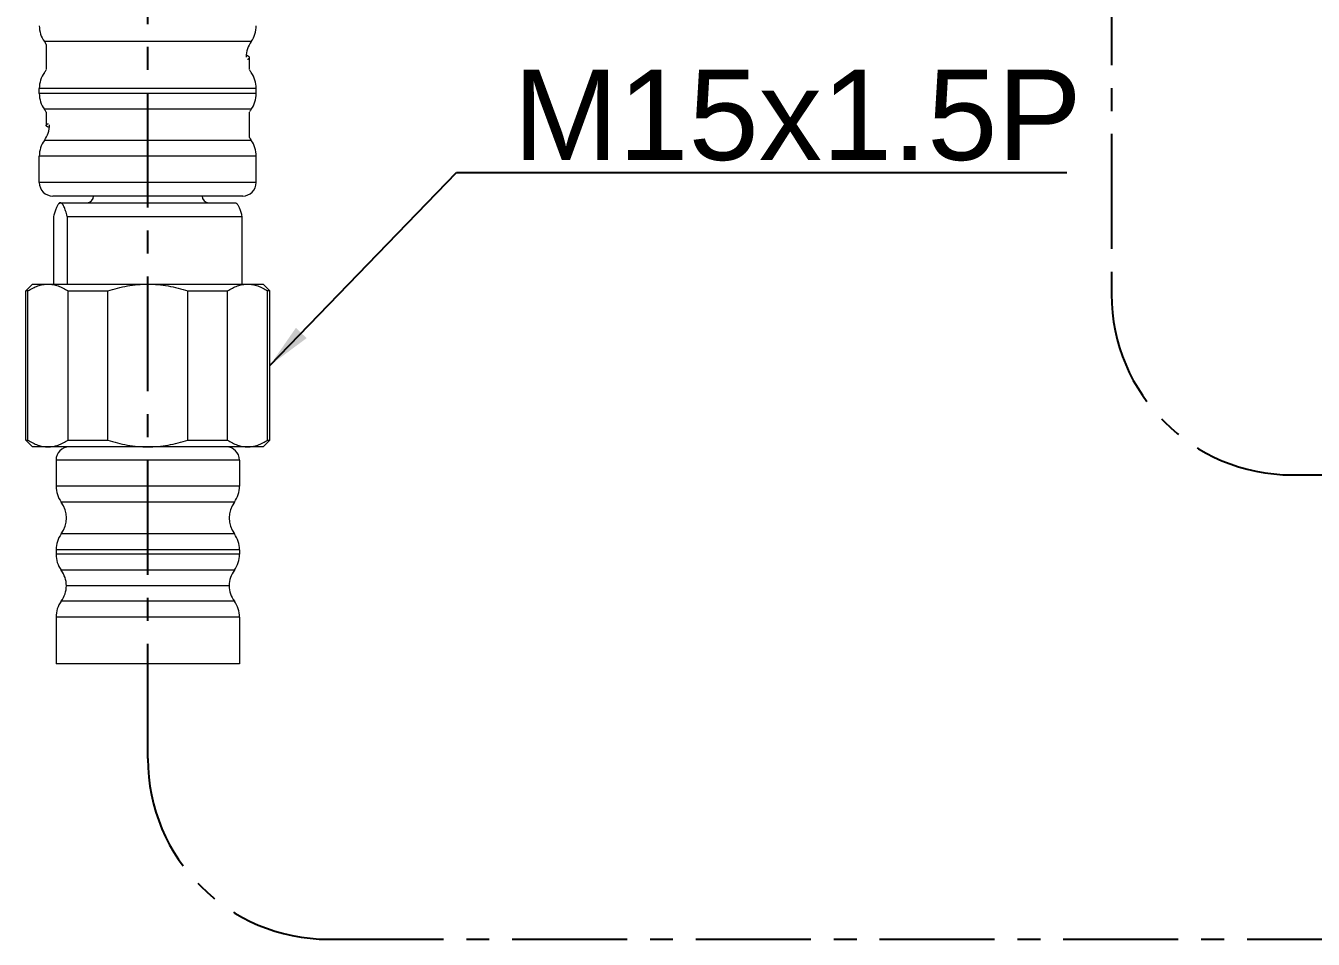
# Model space of a CAD drawing. Header units: millimetres. Extents: x 1991 to 2585, y -707 to 133.
# Drawn here: x 2314.1 to 2385.3, y -563.7 to -513.2 of the extents above; entities that cross this region are included whole.
import ezdxf

# ---------------------------------------------------------------- set-up
doc = ezdxf.new("R2010")
doc.units = ezdxf.units.MM
doc.header["$LTSCALE"] = 0.1
doc.linetypes.add('CENTERX2', pattern=[101.6, 63.5, -12.7, 12.7, -12.7])
doc.layers.get('0').update_dxf_attribs({"lineweight": 13})
doc.layers.add('CENTER', color=1, linetype='CENTERX2')
doc.layers.add('DIM', color=3, linetype='Continuous', lineweight=9)
doc.styles.get("Standard").update_dxf_attribs({"font": 'arial.ttf'})
doc.dimstyles.new('ISO-25', dxfattribs={"dimtxt": 2.5, "dimasz": 2.5, "dimexe": 1.25, "dimexo": 0.625, "dimtad": 1, "dimlfac": 1.33325, "dimtxsty": 'Standard', "dimcen": 2.5, "dimadec": 0, "dimazin": 0, "dimtfac": 1, "dimtmove": 0, "dimatfit": 3, "dimfxl": 0, "dimarcsym": 0})

msp = doc.modelspace()

# ---------------------------------------------------------------- linework, layer by layer
at = {"color": 7, "linetype": 'Continuous'}
for p, q in [((2326.5195, -514.0492), (2315.0821, -514.0492)), ((2315.1758, -514.2128), (2315.1758, -515.6037)), ((2326.4258, -515.6037), (2326.4258, -514.9354)), ((2314.8008, -516.925), (2314.8008, -516.6419)), ((2326.8008, -516.6419), (2314.8008, -516.6419)), ((2326.8008, -516.925), (2314.8008, -516.925)), ((2326.8008, -516.925), (2326.8008, -516.6419)), ((2326.5195, -517.7996), (2315.0821, -517.7996)), ((2315.1758, -517.9632), (2315.1758, -518.6854)), ((2326.4258, -519.354), (2326.4258, -517.9632)), ((2326.5195, -519.5176), (2315.0821, -519.5176)), ((2314.8008, -521.8459), (2314.8008, -520.3919)), ((2326.8008, -520.3919), (2314.8008, -520.3919)), ((2326.8008, -521.8459), (2326.8008, -520.3919)), ((2326.8008, -521.8459), (2314.8008, -521.8459)), ((2326.0507, -522.5959), (2315.5509, -522.5959)), ((2315.9258, -522.9709), (2315.8756, -523.0211)), ((2315.9258, -522.9709), (2325.6758, -522.9709)), ((2325.6758, -522.9709), (2325.726, -523.0211)), ((2315.5924, -523.7209), (2315.5924, -527.4709)), ((2316.3479, -523.7209), (2316.3479, -527.4709)), ((2316.3479, -523.7209), (2326.0092, -523.7209)), ((2326.0092, -523.7209), (2326.0092, -527.4709)), ((2314.0508, -527.8459), (2314.4258, -527.4709)), ((2314.4258, -527.4709), (2327.1758, -527.4709)), ((2327.5508, -527.8459), (2327.1758, -527.4709)), ((2314.0508, -536.0959), (2314.0508, -527.8459)), ((2314.1706, -527.8459), (2314.0508, -527.8459)), ((2314.1706, -536.0959), (2314.1706, -527.8459)), ((2316.3891, -536.0959), (2316.3891, -527.8459)), ((2316.3891, -527.8459), (2318.5823, -527.8459)), ((2318.5823, -536.0959), (2318.5823, -527.8459)), ((2323.0193, -536.0959), (2323.0193, -527.8459)), ((2323.0193, -527.8459), (2325.2124, -527.8459)), ((2325.2124, -536.0959), (2325.2124, -527.8459)), ((2327.431, -536.0959), (2327.431, -527.8459)), ((2327.5508, -527.8459), (2327.431, -527.8459)), ((2327.5508, -536.0959), (2327.5508, -527.8459)), ((2314.4258, -536.4709), (2314.0508, -536.0959)), ((2314.0508, -536.0959), (2314.1706, -536.0959)), ((2316.3891, -536.0959), (2318.5823, -536.0959)), ((2323.0193, -536.0959), (2325.2124, -536.0959)), ((2327.1758, -536.4709), (2327.5508, -536.0959)), ((2327.431, -536.0959), (2327.5508, -536.0959)), ((2327.1758, -536.4709), (2314.4258, -536.4709)), ((2315.7246, -537.2114), (2315.7246, -538.6509)), ((2325.877, -537.2114), (2315.7246, -537.2114)), ((2325.877, -537.2114), (2325.877, -538.6509)), ((2325.877, -538.6509), (2315.7246, -538.6509)), ((2325.5889, -539.5272), (2316.0127, -539.5272)), ((2325.5889, -541.2938), (2316.0127, -541.2938)), ((2315.7246, -542.1701), (2315.7246, -542.4134)), ((2325.877, -542.1701), (2315.7246, -542.1701)), ((2325.877, -542.4134), (2315.7246, -542.4134)), ((2325.877, -542.1701), (2325.877, -542.4134)), ((2325.5889, -543.3037), (2316.0127, -543.3037)), ((2325.3008, -544.1586), (2316.3008, -544.1586)), ((2325.5889, -545.0134), (2316.0127, -545.0134)), ((2315.7246, -545.9037), (2315.7246, -548.4709)), ((2325.877, -545.9037), (2315.7246, -545.9037)), ((2325.877, -545.9037), (2325.877, -548.4709)), ((2325.8769, -548.4709), (2315.7247, -548.4709))]:
    msp.add_line(p, q, dxfattribs=at)
for centre, radius, start, end in [((2316.3008, -513.1748), 1.5, 180.006172, 215.65857), ((2325.3008, -513.1748), 1.5, 324.34143, 359.993828), ((2313.8633, -514.9236), 1.5, 28.443511, 35.65857), ((2327.7383, -514.9236), 1.5, 144.34143, 179.412738), ((2325.9691, -515.6558), 0.8857, 68.318073, 69.386081), ((2316.3008, -516.6417), 1.5, 144.34143, 180.005751), ((2313.8633, -514.8929), 1.5, 324.34143, 331.556489), ((2327.7383, -514.8929), 1.5, 208.443511, 215.65857), ((2325.3008, -516.6417), 1.5, 359.994249, 35.65857), ((2316.3008, -516.9251), 1.5, 179.994249, 215.65857), ((2325.3008, -516.9251), 1.5, 324.34143, 0.005751), ((2313.8633, -518.674), 1.5, 28.443511, 35.65857), ((2327.7383, -518.674), 1.5, 144.34143, 150.635085), ((2313.8633, -518.6432), 1.5, 324.34143, 359.412738), ((2316.3008, -520.392), 1.5, 144.34143, 179.993828), ((2327.7383, -518.6432), 1.5, 208.443511, 215.65857), ((2325.3008, -520.392), 1.5, 0.006172, 35.65857), ((2315.5508, -521.8459), 0.75, 180, 270), ((2326.0508, -521.8459), 0.75, 270, 0), ((2317.4258, -522.5959), 0.375, 270, 0), ((2324.1758, -522.5959), 0.375, 180, 270), ((2316.4651, -537.2114), 0.7405, 90, 180), ((2325.1365, -537.2114), 0.7405, 0, 90), ((2317.2229, -538.6438), 1.4983, 180.269275, 216.126518), ((2324.3787, -538.6438), 1.4983, 323.873482, 359.730725), ((2314.8025, -540.4105), 1.4983, 323.873482, 36.126518), ((2326.7991, -540.4105), 1.4983, 143.873482, 216.126518), ((2317.2229, -542.1772), 1.4983, 143.873482, 179.730725), ((2324.3787, -542.1772), 1.4983, 0.269275, 36.126518), ((2317.2229, -542.4204), 1.4983, 179.730725, 216.126518), ((2324.3787, -542.4204), 1.4983, 323.873482, 0.269275), ((2314.8025, -544.1871), 1.4983, 1.090586, 36.126518), ((2326.7991, -544.1871), 1.4983, 143.873482, 178.909414), ((2314.8025, -544.13), 1.4983, 323.873482, 358.909414), ((2326.7991, -544.13), 1.4983, 181.090586, 216.126518), ((2317.2229, -545.8967), 1.4983, 143.873482, 180.269275), ((2324.3787, -545.8967), 1.4983, 359.730725, 36.126518)]:
    msp.add_arc(centre, radius, start, end, dxfattribs=at)
for points, knots in [([(2326.3746, -514.8709), (2326.3693, -514.8676), (2326.3442, -514.853), (2326.3175, -514.8412), (2326.2963, -514.8328)], [0, 0, 0, 0, 0.2161574, 1, 1, 1, 1]), ([(2326.4258, -514.9354), (2326.4258, -514.9299), (2326.4194, -514.9016), (2326.3938, -514.883), (2326.3746, -514.8709)], [0, 0, 0, 0, 0.1943955, 1, 1, 1, 1]), ([(2326.3231, -515.0268), (2326.3384, -515.0199), (2326.3655, -515.0064), (2326.4043, -514.9809), (2326.4258, -514.9529), (2326.4258, -514.9354)], [0, 0, 0, 0, 0.3540677, 0.6313106, 1, 1, 1, 1]), ([(2315.1758, -518.6854), (2315.1758, -518.6799), (2315.1822, -518.6516), (2315.2078, -518.633), (2315.227, -518.6209)], [0, 0, 0, 0, 0.1943955, 1, 1, 1, 1]), ([(2315.2786, -518.7768), (2315.2632, -518.77), (2315.2362, -518.7564), (2315.1973, -518.7309), (2315.1758, -518.7029), (2315.1758, -518.6854)], [0, 0, 0, 0, 0.3541113, 0.6313704, 1, 1, 1, 1]), ([(2315.227, -518.6209), (2315.2323, -518.6176), (2315.2574, -518.603), (2315.284, -518.5912), (2315.3052, -518.5828)], [0, 0, 0, 0, 0.2161827, 1, 1, 1, 1]), ([(2315.315, -518.7918), (2315.3118, -518.7906), (2315.2995, -518.7858), (2315.2874, -518.7807), (2315.2786, -518.7768)], [0, 0, 0, 0, 0.261991, 1, 1, 1, 1]), ([(2315.8809, -523.0159), (2315.867, -523.0298), (2315.8398, -523.0637), (2315.8031, -523.1241), (2315.7668, -523.1975), (2315.7164, -523.3174), (2315.6565, -523.4929), (2315.6139, -523.6412), (2315.5924, -523.7209)], [0, 0, 0, 0, 0.0768891, 0.1688526, 0.2757864, 0.3968797, 0.6770604, 1, 1, 1, 1]), ([(2315.9702, -522.9709), (2315.9548, -522.9709), (2315.9207, -522.9807), (2315.894, -523.0027), (2315.8809, -523.0159)], [0, 0, 0, 0, 0.4527183, 1, 1, 1, 1]), ([(2316.3479, -523.7209), (2316.3337, -523.6683), (2316.3053, -523.5673), (2316.2605, -523.4237), (2316.215, -523.2958), (2316.1688, -523.1858), (2316.1221, -523.096), (2316.0804, -523.0362), (2316.0456, -523.0019), (2316.0144, -522.9796), (2315.9872, -522.9709), (2315.9702, -522.9709)], [0, 0, 0, 0, 0.1882714, 0.3619737, 0.5188808, 0.6566739, 0.7733162, 0.8676423, 0.906766, 0.9411457, 1, 1, 1, 1]), ([(2325.7207, -523.0159), (2325.7346, -523.0298), (2325.7618, -523.0637), (2325.7985, -523.1241), (2325.8348, -523.1975), (2325.8852, -523.3174), (2325.9451, -523.4929), (2325.9877, -523.6412), (2326.0092, -523.7209)], [0, 0, 0, 0, 0.0768891, 0.1688526, 0.2757864, 0.3968797, 0.6770604, 1, 1, 1, 1]), ([(2314.1706, -527.8459), (2314.2581, -527.7885), (2314.4348, -527.6841), (2314.7119, -527.5636), (2314.9942, -527.4882), (2315.1855, -527.4709), (2315.2799, -527.4709)], [0, 0, 0, 0, 0.2644518, 0.5175485, 0.7614076, 1, 1, 1, 1]), ([(2315.2799, -527.4709), (2315.3743, -527.4709), (2315.5656, -527.4882), (2315.8479, -527.5636), (2316.125, -527.6841), (2316.3017, -527.7885), (2316.3891, -527.8459)], [0, 0, 0, 0, 0.2385924, 0.4824515, 0.7355482, 1, 1, 1, 1]), ([(2318.5823, -527.8459), (2318.9397, -527.7284), (2319.4888, -527.5864), (2320.2358, -527.4877), (2320.6125, -527.4709), (2320.8008, -527.4709)], [0, 0, 0, 0, 0.4998416, 0.7499211, 1, 1, 1, 1]), ([(2320.8008, -527.4709), (2320.989, -527.4709), (2321.3658, -527.4877), (2322.1128, -527.5864), (2322.6619, -527.7284), (2323.0193, -527.8459)], [0, 0, 0, 0, 0.2500789, 0.5001584, 1, 1, 1, 1]), ([(2325.2124, -527.8459), (2325.2999, -527.7885), (2325.4766, -527.6841), (2325.7537, -527.5636), (2326.036, -527.4882), (2326.2273, -527.4709), (2326.3217, -527.4709)], [0, 0, 0, 0, 0.2644518, 0.5175485, 0.7614076, 1, 1, 1, 1]), ([(2326.3217, -527.4709), (2326.4161, -527.4709), (2326.6074, -527.4882), (2326.8897, -527.5636), (2327.1668, -527.6841), (2327.3435, -527.7885), (2327.431, -527.8459)], [0, 0, 0, 0, 0.2385924, 0.4824515, 0.7355482, 1, 1, 1, 1]), ([(2314.1706, -536.0959), (2314.2581, -536.1534), (2314.4348, -536.2578), (2314.7119, -536.3783), (2314.9942, -536.4537), (2315.1855, -536.4709), (2315.2799, -536.4709)], [0, 0, 0, 0, 0.2644518, 0.5175485, 0.7614076, 1, 1, 1, 1]), ([(2315.2799, -536.4709), (2315.3743, -536.4709), (2315.5656, -536.4537), (2315.8479, -536.3783), (2316.125, -536.2578), (2316.3017, -536.1534), (2316.3891, -536.0959)], [0, 0, 0, 0, 0.2385924, 0.4824515, 0.7355482, 1, 1, 1, 1]), ([(2318.5823, -536.0959), (2318.9397, -536.2134), (2319.4888, -536.3555), (2320.2358, -536.4542), (2320.6125, -536.4709), (2320.8008, -536.4709)], [0, 0, 0, 0, 0.4998416, 0.7499211, 1, 1, 1, 1]), ([(2320.8008, -536.4709), (2320.989, -536.4709), (2321.3658, -536.4542), (2322.1128, -536.3555), (2322.6619, -536.2134), (2323.0193, -536.0959)], [0, 0, 0, 0, 0.2500789, 0.5001584, 1, 1, 1, 1]), ([(2325.2124, -536.0959), (2325.2999, -536.1534), (2325.4766, -536.2578), (2325.7537, -536.3783), (2326.036, -536.4537), (2326.2273, -536.4709), (2326.3217, -536.4709)], [0, 0, 0, 0, 0.2644518, 0.5175485, 0.7614076, 1, 1, 1, 1]), ([(2326.3217, -536.4709), (2326.4161, -536.4709), (2326.6074, -536.4537), (2326.8897, -536.3783), (2327.1668, -536.2578), (2327.3435, -536.1534), (2327.431, -536.0959)], [0, 0, 0, 0, 0.2385924, 0.4824515, 0.7355482, 1, 1, 1, 1])]:
    msp.add_open_spline(points, degree=3, knots=knots, dxfattribs=at)
at = {"layer": 'CENTER'}
for p, q in [((2320.8008, -553.7191), (2320.8008, -448.0443)), ((2374.1058, -448.0443), (2374.1058, -528.0281)), ((2384.1058, -538.0281), (2417.615, -538.0281)), ((2330.8008, -563.7191), (2435.8603, -563.7191))]:
    msp.add_line(p, q, dxfattribs=at)
for centre in [(2384.1058, -528.0281), (2330.8008, -553.7191)]:
    msp.add_arc(centre, 10, 180, 270, dxfattribs=at)

# ---------------------------------------------------------------- texts
at = {"layer": 'DIM', "insert": (2341.0102, -520.6731), "char_height": 5, "attachment_point": 7}
msp.add_mtext('M15x1.5P', dxfattribs=at)

# ---------------------------------------------------------------- leaders
at = {"layer": 'DIM', "annotation_type": 0, "has_hookline": 1, "hookline_direction": 0, "text_width": 30.6276}
msp.add_leader([(2327.5508, -531.9709), (2337.8852, -521.2981), (2340.3852, -521.2981)], dimstyle='ISO-25', dxfattribs=at)

doc.saveas('drawing.dxf')
